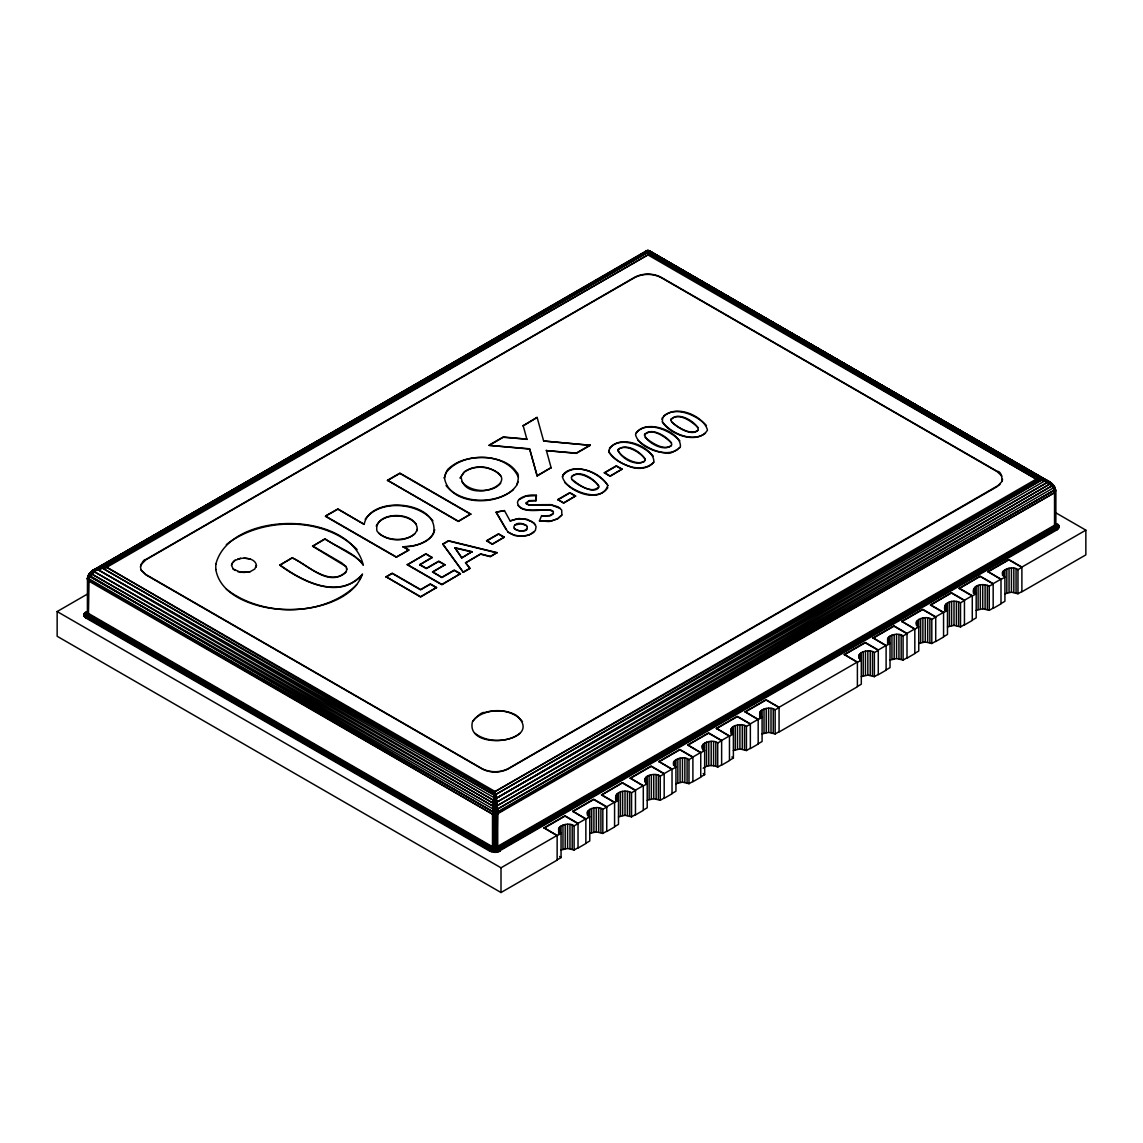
<?xml version="1.0" encoding="UTF-8"?>
<svg xmlns="http://www.w3.org/2000/svg" width="1143" height="1143" viewBox="0 0 1143 1143"><rect width="100%" height="100%" fill="white"/><g stroke="black" fill="none" stroke-linecap="round" stroke-linejoin="round"><path stroke-width="1.5" d="M495.119 852.492L495.119 791.542L1036.258 479.117C1044.288 478.145 1054.775 481.975 1055.618 491.176L1055.618 523.737L1056.704 525.866L1059.318 526.752L1057.146 529.766L497.034 852.335L489.904 851.235L85.854 617.963L83.939 616.048L83.939 613.848L85.854 611.934L87.697 612.119L84.682 612.819M84.682 617.077L86.939 615.448L87.882 613.005L87.882 580.444C88.683 571.457 99.027 567.857 106.742 567.314L647.881 254.889L647.881 250.474L1048.817 481.389L1053.732 485.618L1055.518 489.976L1055.489 524.294L1056.532 526.58L1059.061 527.852M646.195 252.174L646.366 251.189C645.538 250.074 649.638 251.331 647.881 254.889L1036.258 479.117C1043.959 479.617 1054.317 483.303 1055.118 492.247L1055.118 524.808L1056.061 527.252L1058.318 528.88M562.442 476.86C566.071 491.561 601.161 505.106 607.847 485.489C601.132 474.459 586.23 467.644 573.257 469.03C569.385 469.944 565.099 471.43 562.956 475.031C562.099 477.588 562.599 477.331 562.956 475.031M87.511 579.93C87.225 571.414 96.784 567.228 104.142 567.285L647.238 252.674L647.352 250.66L93.297 570.1C90.554 572.229 85.725 577.629 88.468 580.873L492.504 814.159L496.076 814.702L1054.532 492.69L1055.403 490.547L1053.96 486.261L1051.446 483.218L649.795 251.017L646.581 250.717L90.997 571.829L87.482 578.172L87.382 613.277L83.939 616.048M493.204 852.335L494.162 847.263L495.119 791.542L1038.858 479.46C1045.402 480.603 1055.032 482.217 1055.489 490.633L1054.532 492.69L1054.532 525.251L1057.146 529.766M1053.617 485.446L1055.175 488.575L1054.189 490.276L497.691 811.773L492.562 811.573L88.997 575.172C91.426 568.585 100.355 566.842 106.742 567.314L495.119 791.542L493.319 811.759L493.276 847.049L491.433 851.921M489.904 851.235L492.504 846.72L492.504 814.159C493.933 809.916 490.418 798.414 496.391 798.243L1041.544 480.074L647.767 253.503L646.309 250.974L645.681 251.574M498.819 851.921L496.962 847.049L497.548 809.058L494.347 797.514L495.119 791.542L497.691 811.773L497.734 846.72L500.348 851.235M85.854 617.963L88.468 613.434L89.125 574.986L92.997 571.271L104.142 567.5L647.881 254.889L649.453 250.96L733.506 299.952M88.282 577.915L89.711 576.401L492.919 806.072L496.634 806.029L497.548 809.058L496.919 811.759L495.119 797.457L495.762 794.485L1038.858 479.46C1045.502 479.288 1056.503 483.718 1054.532 492.69L496.076 813.473L493.29 813.302L492.562 811.573L88.768 578.658C86.125 576.615 91.526 569.014 91.297 574.2L87.597 578.729L87.882 580.444L88.768 578.658L87.954 579.287L87.482 578.172L89.383 573.643M497.034 852.335L496.076 847.263L495.991 808.887L497.291 805.658L496.391 798.243L1044.488 481.089L1044.502 479.889L1041.53 479.317C1048.331 479.388 1053.146 484.118 1055.518 489.976L1054.46 488.59L1054.532 489.675M186.995 516.579L91.269 571.586L98.498 568.085L106.742 567.314C104.527 567.414 90.097 569.128 94.183 571.643L493.547 800.314L496.162 800.229L495.233 793.156L106.742 567.314C99.355 565.956 94.169 570.928 89.711 576.386L492.704 808.815L497.548 809.058L1054.175 490.276L1055.489 491.733M417.281 529.266C416.624 510.364 373.104 511.021 376.947 530.952C382.376 538.653 395.621 541.553 405.308 538.81C409.665 537.539 414.309 535.424 416.523 531.238C417.709 527.166 417.138 530.409 416.523 531.238M1053.875 485.804L1047.388 481.017L1036.258 479.117L648.252 253.503C651.924 249.188 643.409 250.646 649.453 250.96L1045.202 479.917C1049.745 481.346 1055.075 484.961 1055.118 490.118M461.143 476.845C464.101 506.978 530.738 481.432 486.704 467.601C478.86 466.101 470.03 467.144 463.758 472.445C454.943 486.918 464.472 469.559 466.73 470.616C477.417 464.344 493.876 467.158 500.877 476.202M1049.703 481.903L1051.446 483.218L650.081 251.589L649.567 252.174L649.181 250.717L646.581 250.717L648.395 250.66L1045.202 479.917L1045.231 481.046L1051.731 485.103L1055.046 491.09M1053.732 487.575L1047.388 481.617L1038.858 479.46L1050.003 483.075L1054.003 485.975L1053.189 488.018L1051.703 486.004L1051.96 484.075L1050.031 482.66L1041.53 479.731L1036.258 479.117L1045.202 479.917L648.638 252.36C645.452 252.474 646.709 248.817 647.238 252.674L95.741 570.643L89.383 575.586L89.811 576.215M518.093 481.903C513.836 492.09 521.651 475.288 516.536 472.145C510.278 462.658 498.562 459.015 487.818 457.729C474.345 456.771 459.3 458.9 448.999 468.344C445.613 469.616 442.212 486.918 445.899 472.616M1051.903 483.675L1049.888 482.06L1051.731 485.103L1049.703 484.118C1049.674 482.36 1046.945 478.874 1047.259 482.446L496.919 802.1L493.919 802L493.204 803.2L495.119 808.901L497.534 808.815L496.076 814.702M89.711 576.401L95.741 570.643L95.741 568.843L647.467 251.089L649.453 250.974L1049.06 481.789M495.233 793.156L495.119 791.542L494.362 795.114L97.798 569.585L98.512 567.928M88.468 580.873L87.954 579.287M87.94 576.258L87.511 578.815M494.162 814.702L492.562 811.573L493.633 805.601L497.291 805.658L1051.703 486.004L1052.189 483.932M535.967 500.434L529.038 500.634L526.137 503.134L529.038 500.934L535.967 500.734L536.367 495.305C529.895 493.99 518.322 496.805 517.479 502.434C518.893 513.607 537.667 509.878 545.983 510.064C548.097 508.464 556.87 513.593 551.326 510.235C540.61 508.264 525.709 513.521 518.05 505.477M535.967 500.734L536.367 495.305M647.238 252.674L647.881 254.889C647.309 253.289 649.11 249.103 648.724 251.16M1050.003 483.075L1049.703 484.118L497.291 805.658L495.005 793.156L494.733 797.471L497.034 803.186L493.204 803.186L94.183 571.643L94.026 569.743L97.769 568.271L90.811 572.129M553.483 513.207L549.583 515.679L541.625 515.879L550.712 515.636L553.183 513.879L553.383 511.664M647.767 253.503L647.881 252.303M90.811 573.014L93.926 570.3L92.997 570.514M494.462 803.058L493.547 800.314L494.748 793.171L102.284 568.042L93.94 570.686L91.297 574.2M87.382 611.934L88.468 613.434L492.504 846.72L496.076 847.263L1054.532 525.251L1055.489 523.18L1055.746 524.523L1054.632 526.08L496.105 848.12L492.419 847.549L88.368 614.277C86.454 609.262 88.254 614.877 83.682 614.948M494.748 793.171L493.947 797.585L496.605 805.601L495.991 808.887L492.704 808.815M647.881 254.889L648.653 251.346L647.281 250.517M598.689 487.289C594.917 495.562 571.657 482.332 571.457 478.245M645.181 460.143L645.181 460.458M215.784 564.442C229.229 510.035 350.201 509.507 363.288 565.242C354.53 552.198 337.356 547.668 324.983 538.782L312.582 546.24L345.657 566.328L341.771 562.942L312.582 545.94M364.16 524.366L337.899 508.906L325.498 516.064L337.899 509.206L364.16 524.366C370.089 493.676 441.655 501.634 433.34 533.995C429.168 540.939 421.138 544.111 413.609 545.883C411.351 546.711 393.806 547.483 408.494 546.325C418.924 545.554 432.425 540.053 434.726 529.723M89.383 575.586L92.969 570.857L91.04 572.272L91.554 573.915L492.919 806.072L493.547 800.314L97.798 569.585L493.947 797.585L494.876 795.057M496.319 802L496.691 800.314M141.118 564.256C139.246 572.014 142.032 558.998 145.904 559.47L634.822 277.192C642.852 273.063 652.91 273.063 660.94 277.192L997.096 471.273C1003.554 471.045 1001.497 486.461 1002.511 479.117M231.543 565.271L231.958 563.413L231.543 565.428L233.201 569.028L240.773 572.372L250.217 571.657L254.775 569.028L256.446 565.271L256.018 567.285M472.473 721.676C464.715 752.851 547.611 741.778 515.793 714.975C506.249 709.946 494.762 709.517 484.532 712.603C480.117 710.875 467.801 727.648 475.059 718.375C488.132 707.346 512.635 708.346 522.494 721.676M544.082 828.161L564.971 816.102L578.029 823.646L574.115 825.903C569.014 821.288 552.626 826.546 561.056 833.433L557.141 835.704L544.082 827.861L564.971 815.802L578.029 823.346L585.859 818.817L585.859 843.534L578.029 848.063L578.029 823.346M572.8 811.587L593.688 799.529L606.747 807.058L602.832 809.315C597.732 804.715 581.344 809.973 589.774 816.859L585.859 819.117L572.8 811.273L593.688 799.214L606.747 806.758L614.577 802.229L614.577 826.96L606.747 831.475L606.747 806.758M615.791 799.957C613.762 791.17 625.878 789.356 631.55 792.742L635.465 790.485L622.406 782.941L601.532 794.999L622.406 782.641L635.465 790.17L643.295 785.655L643.295 810.373L635.465 814.902L635.465 790.17M630.25 778.412L651.139 766.353L664.183 773.897L660.268 776.154C655.168 771.554 638.78 776.811 647.209 783.698L643.295 785.955L630.25 778.112L651.139 766.053L664.183 773.597L672.027 769.068L672.027 793.799L664.183 798.314L664.183 773.597M658.968 761.838L679.856 749.779L692.901 757.309L688.986 759.581C683.885 754.966 667.498 760.224 675.942 767.11L672.027 769.368L658.968 761.538L679.856 749.479L692.901 757.009L700.745 752.494L700.745 777.211L692.901 781.741L692.901 757.009M687.686 745.25L708.574 733.192L721.633 740.735L717.718 742.993C712.618 738.392 696.23 743.65 704.659 750.537L700.745 752.794L687.686 744.95L708.574 732.892L721.633 740.435L729.463 735.906L729.463 760.638L721.633 765.153L721.633 740.435M716.404 728.677L737.292 716.618L750.351 724.148L746.436 726.419C741.336 721.804 724.948 727.062 733.377 733.949L729.463 736.206L716.404 728.377L737.292 716.318L750.351 723.848L758.18 719.333L758.18 744.05L750.351 748.579L750.351 723.848M745.122 712.089L766.01 700.03L779.069 707.574L775.154 709.832C770.053 705.217 753.666 710.489 762.095 717.375L758.18 719.633L745.122 711.789L766.01 699.73L779.069 707.274L857.393 662.054L857.393 686.772L779.069 731.991L779.069 707.274M844.334 654.81L865.222 642.752L878.281 650.296L874.366 652.553C869.266 647.938 852.878 653.196 861.308 660.082L857.393 662.354L844.334 654.51L865.222 642.452L878.281 649.981L886.111 645.466L886.111 670.184L878.281 674.713L878.281 649.981M873.066 638.237L893.955 626.178L906.999 633.708L903.084 635.965C897.984 631.365 881.596 636.622 890.026 643.509L886.111 645.766L873.066 637.923L893.955 625.864L906.999 633.408L914.829 628.879L914.829 653.61L906.999 658.125L906.999 633.408M901.784 621.649L922.672 609.59L935.717 617.12L931.802 619.392C926.702 614.777 910.314 620.035 918.758 626.921L914.829 629.193L901.784 621.349L922.672 609.29L935.717 616.82L943.561 612.305L943.561 637.022L935.717 641.552L935.717 616.82M944.761 610.019C942.732 601.247 954.862 599.432 960.52 602.804L964.449 600.546L951.39 593.003L930.502 605.061L951.39 592.703L964.449 600.246L972.279 595.717L972.279 620.449L964.449 624.964L964.449 600.246M973.493 593.446C971.464 584.659 983.58 582.844 989.252 586.23L993.167 583.959L980.108 576.429L959.22 588.488L980.108 576.129L993.167 583.659L1000.997 579.144L1000.997 603.861L993.167 608.39L993.167 583.659M987.938 571.9L1008.826 559.841L1021.885 567.385L1017.97 569.643C1012.869 565.028 996.482 570.3 1004.911 577.186L1000.997 579.444L987.938 571.6L1008.826 559.541L1021.885 567.085L1085.85 530.152L1085.85 554.869L1021.885 591.803L1021.885 567.085M87.954 577.158L87.882 578.301L89.811 573.429L88.282 575.829M89.268 573.815L88.825 575.515L89.811 573.429M571.3 477.631C577.558 467.958 595.246 478.831 598.803 486.661M608.933 450.313C617.534 431.74 655.253 447.27 653.796 462.172C648.91 468.401 639.823 469.387 632.565 467.53C623.978 464.458 614.291 460.643 609.248 452.599C608.748 449.456 609.005 449.771 609.248 452.599M644.852 460.758C636.765 467.43 620.049 458.1 618.063 449.57C626.393 442.555 641.266 451.871 645.295 459.815M680.371 446.842C681.957 431.368 643.509 417.138 635.508 434.669C638.48 446.041 655.439 452.742 667.369 453.014C670.912 455.357 683.9 444.241 678.928 448.242M644.366 435.14C651.167 424.996 671.684 439.555 671.755 444.813C664.454 453.442 644.609 441.112 644.623 434.226M662.068 419.338L662.597 417.495L662.383 421.924C670.727 435.64 698.759 444.541 707.474 430.125C703.888 415.681 674.313 403.008 662.597 417.809M670.941 419.795C677.713 410.108 697.844 423.053 698.316 429.768C691.844 438.455 671.741 423.767 671.084 420.724M670.941 420.11L671.198 418.895M346.358 571.357C330.87 587.831 306.71 564.899 292.208 557.698L279.806 565.156L292.208 557.998C307.538 564.113 327.469 587.145 345.043 573.086C348.129 571.014 345.6 564.313 346.815 569.5M495.991 808.887L494.362 805.572L495.119 803.029L494.076 800.229M527.023 528.823C527.266 532.881 509.821 531.209 514.764 525.08C518.293 521.022 527.923 525.094 526.952 526.58M561.856 515.022L557.684 518.565L552.298 520.708L539.453 520.908L549.154 521.537L557.684 518.879L561.856 515.022L561.699 510.021L558.227 506.906L550.912 504.634L529.152 504.792L526.552 503.906L529.152 505.092L550.912 504.935L560.37 508.435M493.547 800.314L494.276 798.171M495.119 809.158L494.19 811.873L495.119 813.53M493.419 809.115L492.562 811.573L88.54 579.787L492.504 814.159L493.29 813.302M416.409 524.366C407.765 513.136 382.791 512.535 376.204 526.051M564.728 482.46C574.315 492.004 598.289 501.877 607.833 487.661M539.453 520.908L541.625 515.564M359.859 579.658C364.774 568.628 361.645 576.429 359.859 579.658C355.802 587.373 348.829 592.946 341.457 597.318C324.283 606.804 304.309 610.091 284.878 609.562C258.061 608.805 220.313 597.303 215.784 569.285M648.124 253.503L649.053 251.431L646.609 251.274L101.456 567.385L104.142 567.285M496.962 813.302L497.691 811.773L497.734 814.159M496.962 814.488L497.719 813.03L1054.175 490.276M87.382 612.148L87.025 614.062L88.111 615.148L492.162 848.42L496.205 849.049L1054.889 526.952L1055.975 525.866L1055.618 523.951M571.929 479.431C577.872 483.789 590.76 494.748 598.689 486.989M87.482 578.172L89.268 575.772M645.466 252.617L646.081 250.931L647.352 250.66L646.081 250.931M432.94 520.822C417.924 502.449 379.79 499.12 365.174 519.251M1051.703 486.004L497.548 809.058L1053.189 488.018L1053.875 486.789L1051.903 484.546M88.911 574.629L91.04 572.272M562.956 475.331C575.386 461.2 600.189 473.531 607.847 485.489M653.325 456.228C644.023 445.784 620.835 435.412 609.448 448.185M679.885 440.884C670.598 430.454 647.395 420.067 636.022 432.84M141.118 564.556L145.904 559.77L634.822 277.506C642.852 273.363 652.91 273.363 660.94 277.506L997.096 471.588L1001.882 476.059M231.958 563.57L235.187 560.199L233.201 561.684M514.307 528.252C516.607 530.752 524.094 532.738 527.023 528.523M140.489 567.014L141.118 570.071L145.904 574.843L482.06 768.925C490.09 773.068 500.148 773.068 508.178 768.925L997.096 486.661L1001.882 481.574M445.899 472.916C462.058 450.971 507.349 452.085 518.293 477.074M598.732 485.718C593.989 479.517 579.187 469.987 571.557 476.417M645.224 458.872C640.494 452.671 625.678 443.141 618.063 449.57M644.623 434.526C652.867 427.125 666.083 437.798 671.584 442.912M671.198 419.195C679.442 411.78 692.644 422.453 698.159 427.568M444.456 477.703C448.685 506.492 501.448 507.335 516.436 485.575M461.801 481.546C469.873 492.39 491.933 493.905 500.748 483.132M510.264 521.194L504.449 510.592L496.176 512.15L507.792 531.866L514.779 535.538L523.294 536.267L529.009 535.11L535.338 530.638L536.096 526.68L534.067 522.994L527.237 519.351L518.793 518.508L510.264 520.894L515.964 519.136L524.537 519.051L531.624 521.508L535.51 524.866M609.248 452.299C618.32 465.172 641.737 474.459 653.796 462.172M91.269 573.3L93.926 570.3M279.806 564.856C302.252 581.201 338.699 600.275 362.045 574.686M279.806 565.156C302.252 581.501 338.699 600.575 362.045 574.986M648.753 252.003L649.795 251.017M226.3 589.074C261.847 617.149 323.883 617.22 356.659 584.759M644.995 437.24C650.881 442.298 663.483 451.085 671.427 445.727M671.57 421.91C677.456 426.953 690.058 435.754 697.987 430.382M94.183 571.643L95.655 570.2M536.367 495.605L525.766 496.205L518.665 499.748M89.125 574L90.754 572.529M706.46 425.539C697.059 415.438 676.356 405.736 663.726 415.909M446.056 485.589C461.172 504.392 495.648 504.42 513.536 489.59M357.13 549.583C324.641 516.393 261.99 516.479 226.3 544.654M507.792 531.866C514.307 537.253 527.266 537.267 533.938 532.295M662.383 421.924C670.955 433.211 692.415 443.084 705.502 433.197M93.297 570.1L91.269 571.586M86.525 612.219L84.639 614.848L86.525 617.463L490.576 850.749L496.791 851.706L1056.475 529.28L1058.361 526.652L1057.489 524.794L1055.303 523.923L1058.318 524.623L1059.318 526.752M87.154 612.277L85.539 614.548L87.154 616.806L491.204 850.078L496.548 850.906L1055.846 528.609L1057.461 526.351L1055.846 524.094M475.059 733.32C486.789 742.793 508.164 742.793 519.908 733.32M141.118 570.071L145.904 574.543L482.06 768.625C490.09 772.768 500.148 772.768 508.178 768.625L1000.025 484.446M703.188 768.21C707.174 764.91 713.218 764.853 717.718 767.11L721.633 764.853M378.576 533.067C387.677 541.025 405.379 541.711 414.78 533.838M526.423 525.594L521.208 523.68L514.764 525.08M93.94 570.686L101.47 567.642L106.742 567.314L95.612 569.814M617.806 450.785C622.049 457.357 635.794 465.73 644.323 461.615M637.794 440.284C647.481 448.713 665.283 457.529 677.756 449.47M98.498 568.085L104.142 567.357L95.612 569.214M544.082 827.861L557.141 835.404L557.141 860.122L501.005 892.526L57.15 636.265L57.15 611.548L87.497 594.031M387.491 480.274L399.893 473.116L470.745 514.021L458.343 521.479L387.491 480.274L458.343 521.179L470.745 514.021M387.491 480.574L399.893 473.416L470.745 514.321M312.582 546.24L324.983 539.082L354.944 556.77L362.031 562.627M489.218 445.07L503.22 436.983L526.952 439.169L503.22 437.298L489.218 445.37L529.638 448.785L537.167 475.974L551.169 467.601L537.167 475.674M537.11 417.409L523.123 425.796L537.11 417.409L543.639 441.012L590.317 445.299L543.639 441.012M325.498 516.064L396.35 556.97L408.751 550.112L396.35 557.27L325.498 516.365M590.317 445.299L576.315 453.371L546.34 450.613L576.315 453.071L590.317 444.998M386.063 576.758L392.263 573.172L420.595 589.531L430.339 583.916L436.54 587.488L420.595 597.003L386.063 576.758L420.595 596.689L436.54 587.488M460.458 573.986L454.257 570.414L441.855 577.572L432.554 571.9L441.855 577.272L454.257 570.1L460.458 573.686L441.855 584.73L407.308 564.785L425.91 553.741L432.111 557.627L419.71 564.785L432.111 557.327M442.741 544.025L448.499 540.71L496.991 552.598L490.361 556.712L480.589 554.184L465.544 562.87L469.944 568.5L463.329 572.329L442.741 544.025L463.329 572.329M386.063 577.058L392.263 573.472L420.595 589.845L430.339 584.216L436.54 587.788M407.308 564.785L425.91 554.041L432.111 557.627M442.741 544.325L448.499 541.01L496.991 552.898M419.71 564.485L426.353 568.314L438.755 561.156L444.956 564.742L432.554 572.2M419.71 564.785L426.353 568.614L438.755 561.456L444.956 565.042M432.554 571.9L444.956 564.742M486.575 540.71L498.534 533.81L504.292 537.124L492.333 544.325L486.575 540.71L492.333 544.025L504.292 537.124M557.87 499.548L569.828 492.647L575.586 495.962L563.628 503.163L557.87 499.548L563.628 502.863L575.586 495.962M604.376 472.702L616.32 465.801L622.078 469.116L610.119 476.331L604.376 472.702L610.119 476.017L622.078 469.116M486.575 541.01L498.534 534.11L504.292 537.424M557.87 499.848L569.828 492.947L575.586 496.262M604.376 473.002L616.32 466.101L622.078 469.416M461.701 557.927L472.045 551.655L461.701 557.927L454.885 547.711L472.045 551.655M465.544 562.87L480.589 553.869L490.361 556.412L496.991 552.598M407.308 564.485L441.855 584.43L460.458 573.686M463.329 572.029L469.944 568.2L465.544 562.57M57.15 611.548L501.005 867.808L557.141 835.404M557.141 859.822L561.056 857.564L561.056 825.903M561.056 850.021L567.585 848.463L574.115 850.021L578.029 847.763M585.859 843.234L589.774 840.977L589.774 809.315M589.774 833.433L596.303 831.875L602.832 833.433L606.747 831.175M614.577 826.66L618.492 824.389L618.492 792.742M618.492 816.859L625.021 815.302L631.55 816.859L635.465 814.602M643.295 810.073L647.209 807.815L647.209 776.154M647.209 800.271L653.739 798.714L660.268 800.271L664.183 798.014M672.027 793.499L675.942 791.227L675.942 759.581M675.942 783.698L682.457 782.141L688.986 783.698L692.901 781.441M700.745 776.911L704.659 774.654L704.659 742.993M729.463 760.324L733.377 758.066L733.377 726.419M733.377 750.537L739.907 748.965L746.436 750.537L750.351 748.265M758.18 743.75L762.095 741.493L762.095 709.832M762.095 733.949L768.625 732.392L775.154 733.949L779.069 731.691M857.393 686.472L861.308 684.2L861.308 652.553M861.308 676.67L867.837 675.113L874.366 676.67L878.281 674.413M886.111 669.884L890.026 667.626L890.026 635.965M890.026 660.082L896.555 658.525L903.084 660.082L906.999 657.825M914.829 653.31L918.758 651.039L918.758 619.392M918.758 643.509L925.273 641.952L931.802 643.509L935.717 641.252M943.561 636.722L947.476 634.465L947.476 602.804M947.476 626.921L954.005 625.364L960.52 626.921L964.449 624.664M972.279 620.149L976.193 617.877L976.193 586.23M976.193 610.348L982.723 608.776L989.252 610.348L993.167 608.076M1000.997 603.561L1004.911 601.304L1004.911 569.643M1004.911 593.76L1011.441 592.203L1017.97 593.76L1021.885 591.502M190.081 514.793L214.784 500.591M217.87 498.805L270.348 468.601M273.434 466.83L284.25 460.615M287.336 458.829L298.137 452.614M301.223 450.842L305.853 448.17M308.939 446.399L312.025 444.613M315.111 442.841L325.926 436.626M336.728 430.411L345.986 425.082M349.072 423.296L359.874 417.081M362.974 415.309L367.603 412.637M370.689 410.866L373.775 409.08M376.861 407.308L381.491 404.636M384.577 402.865L387.663 401.093M392.292 398.421L395.378 396.65M398.464 394.878L401.564 393.092M406.194 390.435L409.28 388.649M412.366 386.877L415.452 385.105M420.081 382.434L423.167 380.662M433.969 374.433L437.055 372.661M460.215 359.345L464.844 356.673M474.102 351.344L478.731 348.672M503.434 334.47L506.52 332.684M531.224 318.468L534.31 316.697M495.762 794.485L1041.544 480.074M496.919 802.1L1049.703 484.118M1047.259 482.446L496.391 798.243L495.119 793.156M495.119 805.986L495.876 805.572L495.362 795.057M647.124 250.86L648.481 250.517L648.738 251.903M235.187 560.341L240.773 558.327L237.758 559.056M1056.475 524.023L1058.318 524.623M98.498 568.971L104.142 567.5M496.805 808.858L495.119 811.916L496.076 813.473M93.94 569.986L95.583 569.485M98.484 568.257L95.655 569M649.181 250.717L647.881 250.774M237.758 571.657L243.988 572.472L250.217 571.657M496.176 512.15L504.449 510.592M494.347 797.514L495.891 797.514M240.773 558.484C246.774 557.398 255.632 559.113 256.446 565.428M1059.061 525.651L1055.975 524.623M1044.516 480.503L1045.259 480.489M495.119 808.901L494.262 808.887L493.605 806.029M1038.858 479.231L1036.258 479.117L1047.417 481.289M83.939 613.848L87.454 612.234L86.296 614.062L87.697 616.02L491.747 849.292L496.362 850.006L1055.303 527.823L1056.704 525.866L1056.061 524.494M250.217 559.056L243.988 558.084M489.218 445.37L529.638 449.085L537.167 475.974M1038.858 479.374L1041.53 479.889M1041.53 479.446L1047.345 480.803M454.885 548.011L472.045 551.955M1050.003 482.317L1044.502 479.889M1054.232 487.504L1055.046 488.975L1051.703 483.46L1054.718 487.632L1053.289 485.389M649.367 251.089L648.638 250.86L650.081 251.574M1041.53 479.731L1044.502 480.774M647.467 251.089L647.995 253.503L647.881 251.074M91.554 573.915L493.204 803.2M1054.918 512.293L1085.85 530.152M987.938 571.6L1000.997 579.144M959.22 588.188L972.279 595.717M959.22 588.488L972.279 596.017L976.193 593.76L973.493 589.988M930.502 604.761L943.561 612.305M930.502 605.061L943.561 612.605L947.476 610.348L944.761 606.576M901.784 621.349L914.829 628.879M873.066 637.923L886.111 645.466M844.334 654.51L857.393 662.054M745.122 711.789L758.18 719.333M403.25 546.64L408.751 549.812M403.25 546.94L408.751 550.112M716.404 728.377L729.463 735.906M687.686 744.95L700.745 752.494M658.968 761.538L672.027 769.068M630.25 778.112L643.295 785.655M601.532 794.699L614.577 802.229M601.532 794.999L614.577 802.543L618.492 800.271L615.791 796.514M572.8 811.273L585.859 818.817M736.592 301.752L755.137 312.496M758.223 314.296L776.769 325.041M779.855 326.827L790.67 333.099M793.756 334.899L798.385 337.585M801.486 339.371L812.287 345.643M815.388 347.443L833.919 358.188M837.005 359.974L846.277 365.36M850.921 368.046L855.55 370.732M858.636 372.518L867.908 377.89M878.724 384.162L889.54 390.435M900.355 396.707L903.441 398.493M921.972 409.251L925.073 411.037M935.888 417.309L938.975 419.11M943.604 421.796L946.69 423.582M965.235 434.326L968.321 436.126M648.638 252.36L1040.716 479.117M102.284 568.042L494.362 795.099M731.906 756.966L733.377 758.066M703.188 773.54L704.659 774.654M235.187 570.514L233.201 569.028M559.584 856.45L561.056 857.564M526.552 504.206L526.137 502.834M454.885 547.711L461.701 557.627M345.657 566.028L346.272 567.314M496.176 512.45L506.049 529.409M647.109 251.346L647.638 252.317M1054.089 486.432L1055.518 489.976M494.176 813.473L493.319 811.759L494.247 809.144L492.919 806.072M1052.003 485.389L1053.189 488.018M495.119 803.029L495.891 806.001M546.34 450.313L551.169 467.901M523.123 425.496L526.952 439.469M493.819 803.1L494.362 805.572M527.223 527.023L527.252 528.08M1017.97 569.643L1017.97 593.76M1016.056 568.8L1016.056 592.917M1013.827 568.271L1013.827 592.388M1011.441 568.085L1011.441 592.203M1009.055 568.271L1009.055 592.388M1006.826 568.8L1006.826 592.917M1003.44 570.743L1003.44 575.915M1002.525 572.029L1002.525 575.472M989.252 586.23L989.252 610.348M987.338 585.373L987.338 609.49M985.109 584.845L985.109 608.962M982.723 584.659L982.723 608.776M980.337 584.845L980.337 608.962M978.108 585.373L978.108 609.49M974.722 587.331L974.722 594.217M973.807 588.616L973.807 592.06M960.52 602.804L960.52 626.921M958.62 601.961L958.62 626.078M956.391 601.432L956.391 625.55M954.005 601.247L954.005 625.364M951.605 601.432L951.605 625.55M949.39 601.961L949.39 626.078M946.004 603.904L946.004 610.805M945.09 605.19L945.09 610.362M931.802 619.392L931.802 643.509M929.888 618.534L929.888 642.666M927.673 618.006L927.673 642.123M925.273 617.82L925.273 641.952M922.887 618.006L922.887 642.123M920.658 618.534L920.658 642.666M917.286 620.492L917.286 627.378M916.357 621.778L916.357 625.221M903.084 635.965L903.084 660.082M901.17 635.122L901.17 659.24M898.941 634.594L898.941 658.711M896.555 634.408L896.555 658.525M894.169 634.594L894.169 658.711M891.94 635.122L891.94 659.24M888.568 637.08L888.568 642.237M887.64 638.365L887.64 643.523M874.366 652.553L874.366 676.67M872.452 651.71L872.452 675.827M870.223 651.167L870.223 675.284M867.837 650.996L867.837 675.113M865.451 651.167L865.451 675.284M863.222 651.71L863.222 675.827M859.85 653.653L859.85 660.54M858.922 654.939L858.922 658.382M775.154 709.832L775.154 733.949M773.24 708.989L773.24 733.106M771.011 708.446L771.011 732.577M768.625 708.274L768.625 732.392M766.239 708.446L766.239 732.577M764.01 708.989L764.01 733.106M760.624 710.932L760.624 717.833M759.709 712.218L759.709 717.39M746.436 726.419L746.436 750.537M744.522 725.562L744.522 749.679M742.293 725.033L742.293 749.151M739.907 724.848L739.907 748.965M737.521 725.033L737.521 749.151M735.292 725.562L735.292 749.679M731.906 727.519L731.906 732.692M730.991 728.805L730.991 733.977M717.718 742.993L717.718 767.11M715.804 742.15L715.804 766.267M713.575 741.621L713.575 765.739M711.189 741.436L711.189 765.553M708.789 741.621L708.789 765.739M706.574 742.15L706.574 766.267M703.188 744.093L703.188 750.994M702.273 745.379L702.273 748.836M688.986 759.581L688.986 783.698M687.086 758.723L687.086 782.855M684.857 758.195L684.857 782.312M682.457 758.009L682.457 782.141M680.071 758.195L680.071 782.312M677.842 758.723L677.842 782.855M674.47 760.681L674.47 765.853M673.541 761.967L673.541 765.41M660.268 776.154L660.268 800.271M658.354 775.311L658.354 799.428M656.139 774.783L656.139 798.9M653.739 774.597L653.739 798.714M651.353 774.783L651.353 798.9M649.124 775.311L649.124 799.428M645.752 777.254L645.752 784.155M644.823 778.54L644.823 781.998M631.55 792.742L631.55 816.859M629.636 791.899L629.636 816.016M627.407 791.356L627.407 815.473M625.021 791.185L625.021 815.302M622.635 791.356L622.635 815.473M620.406 791.899L620.406 816.016M617.034 793.842L617.034 800.729M616.106 795.128L616.106 800.3M602.832 809.315L602.832 833.433M600.918 808.472L600.918 832.59M598.689 807.944L598.689 832.061M596.303 807.758L596.303 831.875M593.917 807.944L593.917 832.061M591.688 808.472L591.688 832.59M588.316 810.43L588.316 817.316M587.388 811.716L587.388 815.159M574.115 825.903L574.115 850.021M572.2 825.06L572.2 849.178M569.971 824.517L569.971 848.635M567.585 824.346L567.585 848.463M565.199 824.517L565.199 848.635M562.97 825.06L562.97 849.178M559.584 827.003L559.584 833.89M558.67 828.289L558.67 833.461M501.005 867.808L501.005 892.526M215.784 564.142L215.784 569.585"/></g></svg>
